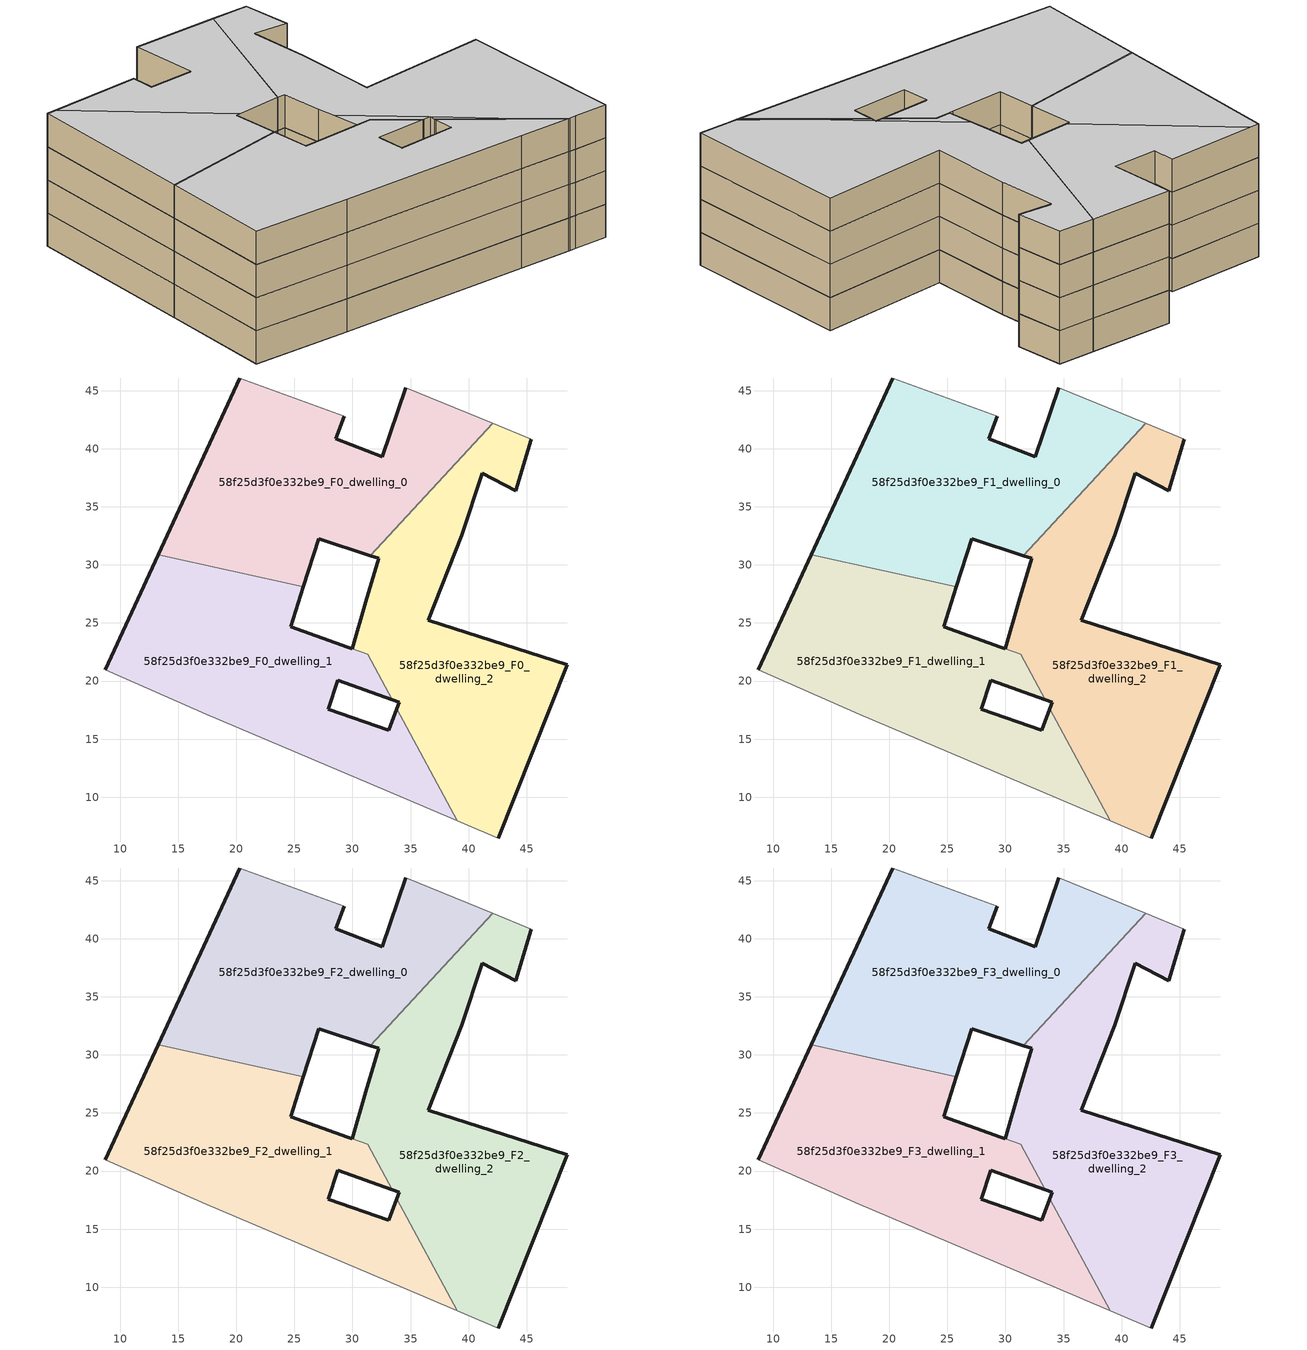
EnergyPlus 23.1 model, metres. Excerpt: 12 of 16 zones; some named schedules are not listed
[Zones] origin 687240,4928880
58f25d3f0e332be9_F0_dwelling_0
 floor ground (EU_floor_Construction): 31.52,30.8 42.1,42.18 34.59,45.27 32.55,39.31 28.55,40.85 29.3,42.82 20.3,46.1 13.28,30.87 25.77,28.14 27.08,32.27 z0
 wall outside (EU_wall_Construction): 29.3,42.82 28.55,40.85 32.55,39.31 34.59,45.27 / 31.52,30.8 27.08,32.27 25.77,28.14 / 13.28,30.87 20.3,46.1 z0:3
 wall adiabatic (EU_wall_Construction): 34.59,45.27 42.1,42.18 / 20.3,46.1 29.3,42.82 z0:3
 wall to 58f25d3f0e332be9_F0_dwelling_2 (EU_wall_Construction): 42.1,42.18 31.52,30.8 z0:3
 wall to 58f25d3f0e332be9_F0_dwelling_1 (EU_wall_Construction): 25.77,28.14 13.28,30.87 z0:3
58f25d3f0e332be9_F0_dwelling_1
 floor ground (EU_floor_Construction): 39.01,7.96 33.83,17.6 33.14,15.76 27.91,17.57 28.74,20.07 33.41,18.39 31.3,22.32 29.97,22.78 29.59,22.91 24.67,24.68 25.77,28.14 13.28,30.87 8.72,20.98 17.4,17.16 34.35,9.96 z0
 wall outside (EU_wall_Construction): 33.41,18.39 28.74,20.07 27.91,17.57 33.14,15.76 33.83,17.6 / 8.72,20.98 13.28,30.87 / 25.77,28.14 24.67,24.68 29.59,22.91 29.97,22.78 z0:3
 wall to 58f25d3f0e332be9_F0_dwelling_2 (EU_wall_Construction): 33.83,17.6 39.01,7.96 / 29.97,22.78 31.3,22.32 33.41,18.39 z0:3
 wall adiabatic (EU_wall_Construction): 39.01,7.96 34.35,9.96 17.4,17.16 8.72,20.98 z0:3
58f25d3f0e332be9_F0_dwelling_2
 floor ground (EU_floor_Construction): 42.57,6.49 48.48,21.42 36.52,25.24 39.4,32.55 41.17,37.9 44.05,36.41 45.37,40.84 42.1,42.18 31.52,30.8 32.26,30.56 31.16,26.84 29.97,22.78 31.3,22.32 33.41,18.39 34.04,18.17 33.83,17.6 39.01,7.96 39.61,7.71 z0
 wall outside (EU_wall_Construction): 45.37,40.84 44.05,36.41 41.17,37.9 39.4,32.55 36.52,25.24 48.48,21.42 42.57,6.49 / 33.83,17.6 34.04,18.17 33.41,18.39 / 29.97,22.78 31.16,26.84 32.26,30.56 31.52,30.8 z0:3
 wall adiabatic (EU_wall_Construction): 42.1,42.18 45.37,40.84 / 42.57,6.49 39.61,7.71 39.01,7.96 z0:3
58f25d3f0e332be9_F1_dwelling_0
 floor to 58f25d3f0e332be9_F0_dwelling_0 (EU_floor_Construction): 31.52,30.8 42.1,42.18 34.59,45.27 32.55,39.31 28.55,40.85 29.3,42.82 20.3,46.1 13.28,30.87 25.77,28.14 27.08,32.27 z3
 wall outside (EU_wall_Construction): 29.3,42.82 28.55,40.85 32.55,39.31 34.59,45.27 / 31.52,30.8 27.08,32.27 25.77,28.14 / 13.28,30.87 20.3,46.1 z3:6
 wall adiabatic (EU_wall_Construction): 34.59,45.27 42.1,42.18 / 20.3,46.1 29.3,42.82 z3:6
 wall to 58f25d3f0e332be9_F1_dwelling_2 (EU_wall_Construction): 42.1,42.18 31.52,30.8 z3:6
 wall to 58f25d3f0e332be9_F1_dwelling_1 (EU_wall_Construction): 25.77,28.14 13.28,30.87 z3:6
58f25d3f0e332be9_F1_dwelling_1
 floor to 58f25d3f0e332be9_F0_dwelling_1 (EU_floor_Construction): 39.01,7.96 33.83,17.6 33.14,15.76 27.91,17.57 28.74,20.07 33.41,18.39 31.3,22.32 29.97,22.78 29.59,22.91 24.67,24.68 25.77,28.14 13.28,30.87 8.72,20.98 17.4,17.16 34.35,9.96 z3
 wall outside (EU_wall_Construction): 33.41,18.39 28.74,20.07 27.91,17.57 33.14,15.76 33.83,17.6 / 8.72,20.98 13.28,30.87 / 25.77,28.14 24.67,24.68 29.59,22.91 29.97,22.78 z3:6
 wall to 58f25d3f0e332be9_F1_dwelling_2 (EU_wall_Construction): 33.83,17.6 39.01,7.96 / 29.97,22.78 31.3,22.32 33.41,18.39 z3:6
 wall adiabatic (EU_wall_Construction): 39.01,7.96 34.35,9.96 17.4,17.16 8.72,20.98 z3:6
58f25d3f0e332be9_F1_dwelling_2
 floor to 58f25d3f0e332be9_F0_dwelling_2 (EU_floor_Construction): 42.57,6.49 48.48,21.42 36.52,25.24 39.4,32.55 41.17,37.9 44.05,36.41 45.37,40.84 42.1,42.18 31.52,30.8 32.26,30.56 31.16,26.84 29.97,22.78 31.3,22.32 33.41,18.39 34.04,18.17 33.83,17.6 39.01,7.96 39.61,7.71 z3
 wall outside (EU_wall_Construction): 45.37,40.84 44.05,36.41 41.17,37.9 39.4,32.55 36.52,25.24 48.48,21.42 42.57,6.49 / 33.83,17.6 34.04,18.17 33.41,18.39 / 29.97,22.78 31.16,26.84 32.26,30.56 31.52,30.8 z3:6
 wall adiabatic (EU_wall_Construction): 42.1,42.18 45.37,40.84 / 42.57,6.49 39.61,7.71 39.01,7.96 z3:6
58f25d3f0e332be9_F2_dwelling_0
 floor to 58f25d3f0e332be9_F1_dwelling_0 (EU_floor_Construction): 31.52,30.8 42.1,42.18 34.59,45.27 32.55,39.31 28.55,40.85 29.3,42.82 20.3,46.1 13.28,30.87 25.77,28.14 27.08,32.27 z6
 wall outside (EU_wall_Construction): 29.3,42.82 28.55,40.85 32.55,39.31 34.59,45.27 / 31.52,30.8 27.08,32.27 25.77,28.14 / 13.28,30.87 20.3,46.1 z6:9
 wall adiabatic (EU_wall_Construction): 34.59,45.27 42.1,42.18 / 20.3,46.1 29.3,42.82 z6:9
 wall to 58f25d3f0e332be9_F2_dwelling_2 (EU_wall_Construction): 42.1,42.18 31.52,30.8 z6:9
 wall to 58f25d3f0e332be9_F2_dwelling_1 (EU_wall_Construction): 25.77,28.14 13.28,30.87 z6:9
58f25d3f0e332be9_F2_dwelling_1
 floor to 58f25d3f0e332be9_F1_dwelling_1 (EU_floor_Construction): 39.01,7.96 33.83,17.6 33.14,15.76 27.91,17.57 28.74,20.07 33.41,18.39 31.3,22.32 29.97,22.78 29.59,22.91 24.67,24.68 25.77,28.14 13.28,30.87 8.72,20.98 17.4,17.16 34.35,9.96 z6
 wall outside (EU_wall_Construction): 33.41,18.39 28.74,20.07 27.91,17.57 33.14,15.76 33.83,17.6 / 8.72,20.98 13.28,30.87 / 25.77,28.14 24.67,24.68 29.59,22.91 29.97,22.78 z6:9
 wall to 58f25d3f0e332be9_F2_dwelling_2 (EU_wall_Construction): 33.83,17.6 39.01,7.96 / 29.97,22.78 31.3,22.32 33.41,18.39 z6:9
 wall adiabatic (EU_wall_Construction): 39.01,7.96 34.35,9.96 17.4,17.16 8.72,20.98 z6:9
58f25d3f0e332be9_F2_dwelling_2
 floor to 58f25d3f0e332be9_F1_dwelling_2 (EU_floor_Construction): 42.57,6.49 48.48,21.42 36.52,25.24 39.4,32.55 41.17,37.9 44.05,36.41 45.37,40.84 42.1,42.18 31.52,30.8 32.26,30.56 31.16,26.84 29.97,22.78 31.3,22.32 33.41,18.39 34.04,18.17 33.83,17.6 39.01,7.96 39.61,7.71 z6
 wall outside (EU_wall_Construction): 45.37,40.84 44.05,36.41 41.17,37.9 39.4,32.55 36.52,25.24 48.48,21.42 42.57,6.49 / 33.83,17.6 34.04,18.17 33.41,18.39 / 29.97,22.78 31.16,26.84 32.26,30.56 31.52,30.8 z6:9
 wall adiabatic (EU_wall_Construction): 42.1,42.18 45.37,40.84 / 42.57,6.49 39.61,7.71 39.01,7.96 z6:9
58f25d3f0e332be9_F3_dwelling_0
 floor to 58f25d3f0e332be9_F2_dwelling_0 (EU_floor_Construction): 31.52,30.8 42.1,42.18 34.59,45.27 32.55,39.31 28.55,40.85 29.3,42.82 20.3,46.1 13.28,30.87 25.77,28.14 27.08,32.27 z9
 wall outside (EU_wall_Construction): 29.3,42.82 28.55,40.85 32.55,39.31 34.59,45.27 / 31.52,30.8 27.08,32.27 25.77,28.14 / 13.28,30.87 20.3,46.1 z9:12
 wall adiabatic (EU_wall_Construction): 34.59,45.27 42.1,42.18 / 20.3,46.1 29.3,42.82 z9:12
 wall to 58f25d3f0e332be9_F3_dwelling_2 (EU_wall_Construction): 42.1,42.18 31.52,30.8 z9:12
 wall to 58f25d3f0e332be9_F3_dwelling_1 (EU_wall_Construction): 25.77,28.14 13.28,30.87 z9:12
 ceiling to 58f25d3f0e332be9_F4_dwelling_0 (EU_floor_Construction): 42.1,42.18 31.52,30.8 27.47,32.14 21.08,45.81 29.3,42.82 28.55,40.85 32.55,39.31 34.59,45.27 z12
 ceiling to 58f25d3f0e332be9_F4_dwelling_1 (EU_floor_Construction): 21.08,45.81 27.47,32.14 27.08,32.27 25.77,28.14 13.28,30.86 20.3,46.1 z12
58f25d3f0e332be9_F3_dwelling_1
 floor to 58f25d3f0e332be9_F2_dwelling_1 (EU_floor_Construction): 39.01,7.96 33.83,17.6 33.14,15.76 27.91,17.57 28.74,20.07 33.41,18.39 31.3,22.32 29.97,22.78 29.59,22.91 24.67,24.68 25.77,28.14 13.28,30.87 8.72,20.98 17.4,17.16 34.35,9.96 z9
 wall outside (EU_wall_Construction): 33.41,18.39 28.74,20.07 27.91,17.57 33.14,15.76 33.83,17.6 / 8.72,20.98 13.28,30.87 / 25.77,28.14 24.67,24.68 29.59,22.91 29.97,22.78 z9:12
 wall to 58f25d3f0e332be9_F3_dwelling_2 (EU_wall_Construction): 33.83,17.6 39.01,7.96 / 29.97,22.78 31.3,22.32 33.41,18.39 z9:12
 wall adiabatic (EU_wall_Construction): 39.01,7.96 34.35,9.96 17.4,17.16 8.72,20.98 z9:12
 ceiling to 58f25d3f0e332be9_F4_dwelling_1 (EU_floor_Construction): 31.3,22.32 33.41,18.39 28.74,20.07 27.91,17.57 33.14,15.76 33.83,17.6 37.15,11.43 38.71,8.09 34.35,9.96 17.4,17.16 8.72,20.98 13.28,30.86 25.77,28.14 24.67,24.68 29.59,22.91 29.97,22.78 z12
 ceiling to 58f25d3f0e332be9_F4_dwelling_0 (EU_floor_Construction): 37.15,11.43 39.01,7.97 38.71,8.09 z12
58f25d3f0e332be9_F3_dwelling_2
 floor to 58f25d3f0e332be9_F2_dwelling_2 (EU_floor_Construction): 42.57,6.49 48.48,21.42 36.52,25.24 39.4,32.55 41.17,37.9 44.05,36.41 45.37,40.84 42.1,42.18 31.52,30.8 32.26,30.56 31.16,26.84 29.97,22.78 31.3,22.32 33.41,18.39 34.04,18.17 33.83,17.6 39.01,7.96 39.61,7.71 z9
 wall outside (EU_wall_Construction): 45.37,40.84 44.05,36.41 41.17,37.9 39.4,32.55 36.52,25.24 48.48,21.42 42.57,6.49 / 33.83,17.6 34.04,18.17 33.41,18.39 / 29.97,22.78 31.16,26.84 32.26,30.56 31.52,30.8 z9:12
 wall adiabatic (EU_wall_Construction): 42.1,42.18 45.37,40.84 / 42.57,6.49 39.61,7.71 39.01,7.96 z9:12
 ceiling to 58f25d3f0e332be9_F4_dwelling_0 (EU_floor_Construction): 45.37,40.84 44.05,36.41 41.17,37.9 39.4,32.55 36.52,25.24 48.48,21.42 42.57,6.49 39.61,7.71 39.01,7.97 37.15,11.43 34.02,18.11 34.04,18.17 33.99,18.19 30.69,25.24 31.16,26.84 32.26,30.56 31.52,30.8 42.1,42.18 z12
 ceiling to 58f25d3f0e332be9_F4_dwelling_1 (EU_floor_Construction): 34.02,18.11 37.15,11.43 33.83,17.6 z12; 30.69,25.24 33.99,18.19 33.41,18.39 31.3,22.32 29.97,22.78 z12
[Building]
EU S2 Campaign: North Axis=0; Terrain=City; Solar Distribution=FullExterior
[Site:Location]
Bologna: Latitude=44.5; Longitude=11.25; Time Zone=1; Elevation=37
[SizingPeriod:WeatherFileDays]
AnnualSizingPeriod: Begin Month=1; Begin Day of Month=1; End Month=12; End Day of Month=31; Day of Week for Start Day=Monday; Use Weather File Daylight Saving Period=No; Use Weather File Rain and Snow Indicators=No
[MATERIAL]
EU_InternalMass_Material: Roughness=MediumRough; Thickness=0.1; Conductivity=1; Density=1800; Specific Heat=900; Thermal Absorptance=0.9; Solar Absorptance=0.7; Visible Absorptance=0.7
[MATERIAL:NOMASS] Roughness=MediumRough; Thermal Absorptance=0.9; Solar Absorptance=0.7; Visible Absorptance=0.7
Name | Thermal Resistance
EU_wall_NoMass | 0.905828
EU_floor_NoMass | 0.67114
[CONSTRUCTION]
EU_wall_Construction: EU_wall_NoMass
EU_floor_Construction: EU_floor_NoMass
EU_InternalMass_Construction: EU_InternalMass_Material
[ZONE] Type=1; Multiplier=1; Ceiling Height=autocalculate; Floor Area=autocalculate; Part of Total Floor Area=Yes
Name | Volume
58f25d3f0e332be9_F0_dwelling_0; 58f25d3f0e332be9_F1_dwelling_0; 58f25d3f0e332be9_F2_dwelling_0; 58f25d3f0e332be9_F3_dwelling_0 | 838.966
58f25d3f0e332be9_F0_dwelling_1; 58f25d3f0e332be9_F1_dwelling_1; 58f25d3f0e332be9_F2_dwelling_1; 58f25d3f0e332be9_F3_dwelling_1 | 836.062
58f25d3f0e332be9_F0_dwelling_2; 58f25d3f0e332be9_F1_dwelling_2; 58f25d3f0e332be9_F2_dwelling_2; 58f25d3f0e332be9_F3_dwelling_2 | 841.813
[INTERNALMASS] Construction=EU_InternalMass_Construction
Name | Zone or ZoneList | Surface Area
58f25d3f0e332be9_F0_dwelling_0_EU_InternalMass | 58f25d3f0e332be9_F0_dwelling_0 | 279.656
58f25d3f0e332be9_F0_dwelling_1_EU_InternalMass | 58f25d3f0e332be9_F0_dwelling_1 | 278.689
58f25d3f0e332be9_F0_dwelling_2_EU_InternalMass | 58f25d3f0e332be9_F0_dwelling_2 | 280.605
58f25d3f0e332be9_F1_dwelling_0_EU_InternalMass | 58f25d3f0e332be9_F1_dwelling_0 | 279.656
58f25d3f0e332be9_F1_dwelling_1_EU_InternalMass | 58f25d3f0e332be9_F1_dwelling_1 | 278.689
58f25d3f0e332be9_F1_dwelling_2_EU_InternalMass | 58f25d3f0e332be9_F1_dwelling_2 | 280.605
58f25d3f0e332be9_F2_dwelling_0_EU_InternalMass | 58f25d3f0e332be9_F2_dwelling_0 | 279.656
58f25d3f0e332be9_F2_dwelling_1_EU_InternalMass | 58f25d3f0e332be9_F2_dwelling_1 | 278.689
58f25d3f0e332be9_F2_dwelling_2_EU_InternalMass | 58f25d3f0e332be9_F2_dwelling_2 | 280.605
58f25d3f0e332be9_F3_dwelling_0_EU_InternalMass | 58f25d3f0e332be9_F3_dwelling_0 | 279.656
58f25d3f0e332be9_F3_dwelling_1_EU_InternalMass | 58f25d3f0e332be9_F3_dwelling_1 | 278.689
58f25d3f0e332be9_F3_dwelling_2_EU_InternalMass | 58f25d3f0e332be9_F3_dwelling_2 | 280.605
[OTHEREQUIPMENT] Fuel Type=Electricity; Design Level Calculation Method=Watts/Area; Power per Zone Floor Area=1; Fraction Latent=0; Fraction Radiant=0; Fraction Lost=0; Carbon Dioxide Generation Rate=0; EndUse Subcategory=EU_Step8_InternalGains
Name | Zone or ZoneList or Space or SpaceList | Schedule
EU_Step8_InternalGain_58f25d3f0e332be9_F0_dwelling_0_f000 | 58f25d3f0e332be9_F0_dwelling_0 | EU_Step8_GainSchedule_58f25d3f0e332be9_F0_dwelling_0_f000
EU_Step8_InternalGain_58f25d3f0e332be9_F0_dwelling_1_f000 | 58f25d3f0e332be9_F0_dwelling_1 | EU_Step8_GainSchedule_58f25d3f0e332be9_F0_dwelling_1_f000
EU_Step8_InternalGain_58f25d3f0e332be9_F0_dwelling_2_f000 | 58f25d3f0e332be9_F0_dwelling_2 | EU_Step8_GainSchedule_58f25d3f0e332be9_F0_dwelling_2_f000
EU_Step8_InternalGain_58f25d3f0e332be9_F1_dwelling_0_f000 | 58f25d3f0e332be9_F1_dwelling_0 | EU_Step8_GainSchedule_58f25d3f0e332be9_F1_dwelling_0_f000
EU_Step8_InternalGain_58f25d3f0e332be9_F1_dwelling_1_f000 | 58f25d3f0e332be9_F1_dwelling_1 | EU_Step8_GainSchedule_58f25d3f0e332be9_F1_dwelling_1_f000
EU_Step8_InternalGain_58f25d3f0e332be9_F1_dwelling_2_f000 | 58f25d3f0e332be9_F1_dwelling_2 | EU_Step8_GainSchedule_58f25d3f0e332be9_F1_dwelling_2_f000
EU_Step8_InternalGain_58f25d3f0e332be9_F2_dwelling_0_f000 | 58f25d3f0e332be9_F2_dwelling_0 | EU_Step8_GainSchedule_58f25d3f0e332be9_F2_dwelling_0_f000
EU_Step8_InternalGain_58f25d3f0e332be9_F2_dwelling_1_f000 | 58f25d3f0e332be9_F2_dwelling_1 | EU_Step8_GainSchedule_58f25d3f0e332be9_F2_dwelling_1_f000
EU_Step8_InternalGain_58f25d3f0e332be9_F2_dwelling_2_f000 | 58f25d3f0e332be9_F2_dwelling_2 | EU_Step8_GainSchedule_58f25d3f0e332be9_F2_dwelling_2_f000
EU_Step8_InternalGain_58f25d3f0e332be9_F3_dwelling_0_f000 | 58f25d3f0e332be9_F3_dwelling_0 | EU_Step8_GainSchedule_58f25d3f0e332be9_F3_dwelling_0_f000
EU_Step8_InternalGain_58f25d3f0e332be9_F3_dwelling_1_f000 | 58f25d3f0e332be9_F3_dwelling_1 | EU_Step8_GainSchedule_58f25d3f0e332be9_F3_dwelling_1_f000
EU_Step8_InternalGain_58f25d3f0e332be9_F3_dwelling_2_f000 | 58f25d3f0e332be9_F3_dwelling_2 | EU_Step8_GainSchedule_58f25d3f0e332be9_F3_dwelling_2_f000
[ZONEVENTILATION:DESIGNFLOWRATE] Schedule=EU_AlwaysOn; Design Flow Rate Calculation Method=AirChanges/Hour; Air Changes per Hour=0.73129; Ventilation Type=Natural; Fan Pressure Rise=0; Fan Total Efficiency=1; Constant Term Coefficient=1; Temperature Term Coefficient=0; Velocity Term Coefficient=0; Velocity Squared Term Coefficient=0; Minimum Indoor Temperature=-100; Maximum Indoor Temperature=100; Delta Temperature=-100; Minimum Outdoor Temperature=-100; Maximum Outdoor Temperature=100; Maximum Wind Speed=40
Name | Zone or ZoneList or Space or SpaceList
EU_ConstantAir_58f25d3f0e332be9_F0_dwelling_0 | 58f25d3f0e332be9_F0_dwelling_0
EU_ConstantAir_58f25d3f0e332be9_F0_dwelling_1 | 58f25d3f0e332be9_F0_dwelling_1
EU_ConstantAir_58f25d3f0e332be9_F0_dwelling_2 | 58f25d3f0e332be9_F0_dwelling_2
EU_ConstantAir_58f25d3f0e332be9_F1_dwelling_0 | 58f25d3f0e332be9_F1_dwelling_0
EU_ConstantAir_58f25d3f0e332be9_F1_dwelling_1 | 58f25d3f0e332be9_F1_dwelling_1
EU_ConstantAir_58f25d3f0e332be9_F1_dwelling_2 | 58f25d3f0e332be9_F1_dwelling_2
EU_ConstantAir_58f25d3f0e332be9_F2_dwelling_0 | 58f25d3f0e332be9_F2_dwelling_0
EU_ConstantAir_58f25d3f0e332be9_F2_dwelling_1 | 58f25d3f0e332be9_F2_dwelling_1
EU_ConstantAir_58f25d3f0e332be9_F2_dwelling_2 | 58f25d3f0e332be9_F2_dwelling_2
EU_ConstantAir_58f25d3f0e332be9_F3_dwelling_0 | 58f25d3f0e332be9_F3_dwelling_0
EU_ConstantAir_58f25d3f0e332be9_F3_dwelling_1 | 58f25d3f0e332be9_F3_dwelling_1
EU_ConstantAir_58f25d3f0e332be9_F3_dwelling_2 | 58f25d3f0e332be9_F3_dwelling_2
[HVACTEMPLATE:THERMOSTAT] Constant Heating Setpoint=20; Constant Cooling Setpoint=50
EU_HeatOnly_58f25d3f0e332be9_F0_dwelling_0; EU_HeatOnly_58f25d3f0e332be9_F0_dwelling_1; EU_HeatOnly_58f25d3f0e332be9_F0_dwelling_2; EU_HeatOnly_58f25d3f0e332be9_F1_dwelling_0; EU_HeatOnly_58f25d3f0e332be9_F1_dwelling_1; EU_HeatOnly_58f25d3f0e332be9_F1_dwelling_2; EU_HeatOnly_58f25d3f0e332be9_F2_dwelling_0; EU_HeatOnly_58f25d3f0e332be9_F2_dwelling_1; EU_HeatOnly_58f25d3f0e332be9_F2_dwelling_2; EU_HeatOnly_58f25d3f0e332be9_F3_dwelling_0; EU_HeatOnly_58f25d3f0e332be9_F3_dwelling_1; EU_HeatOnly_58f25d3f0e332be9_F3_dwelling_2; EU_HeatOnly_58f25d3f0e332be9_F4_dwelling_0; EU_HeatOnly_58f25d3f0e332be9_F4_dwelling_1; EU_HeatOnly_58f25d3f0e332be9_F5_dwelling_0; EU_HeatOnly_58f25d3f0e332be9_F5_dwelling_1
